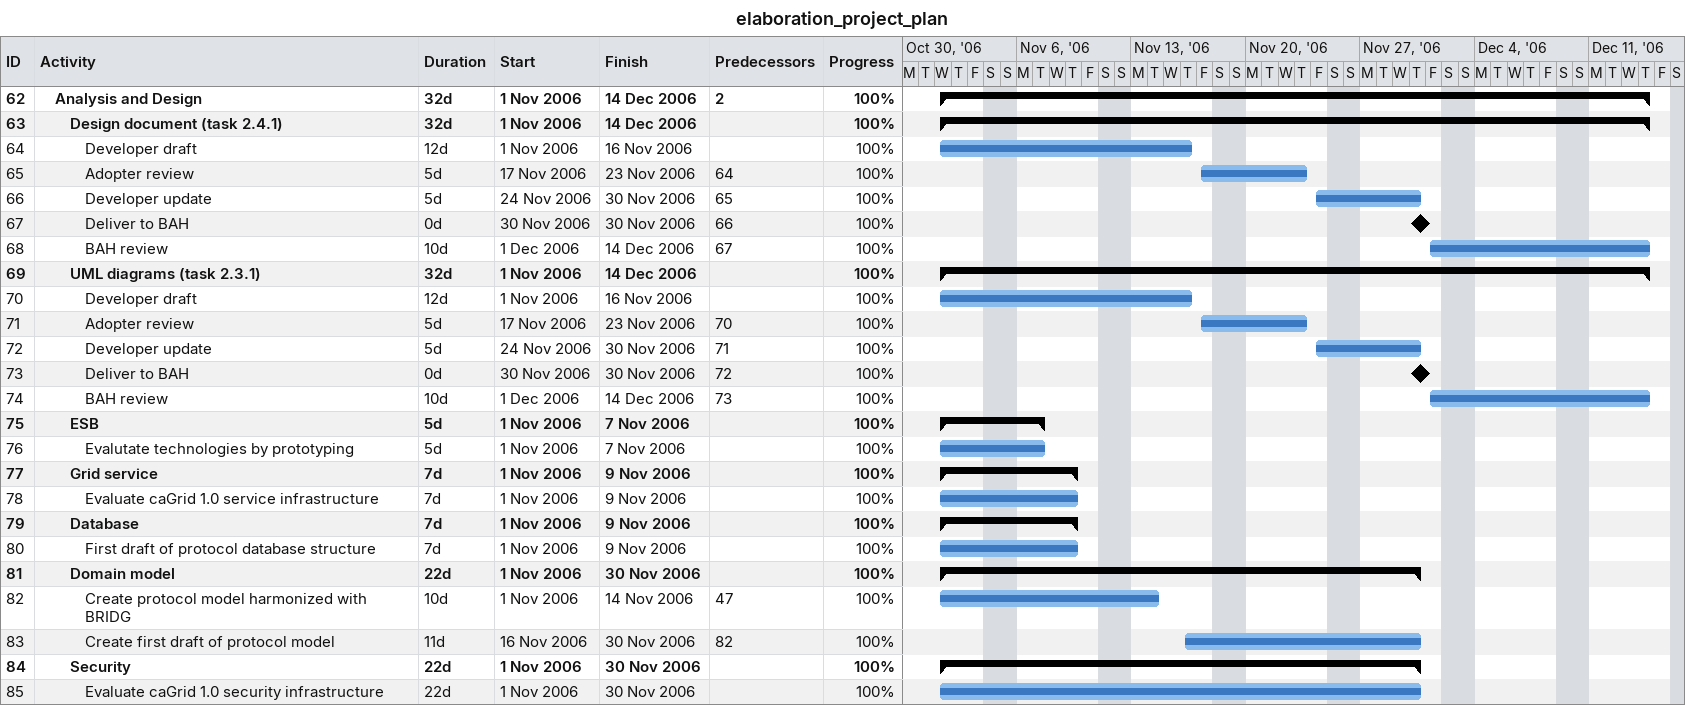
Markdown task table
elaboration_project_plan

| ID | Level | Task | Duration | Start | Finish | Predecessors | % complete |
|---|---|---|---|---|---|---|---|
| 62 | 2 | **Analysis and Design** | 32d | 2006-11-01 | 2006-12-14 | 2 | 100 |
| 63 | 3 | **Design document (task 2.4.1)** | 32d | 2006-11-01 | 2006-12-14 |  | 100 |
| 64 | 4 | Developer draft | 12d | 2006-11-01 | 2006-11-16 |  | 100 |
| 65 | 4 | Adopter review | 5d | 2006-11-17 | 2006-11-23 | 64 | 100 |
| 66 | 4 | Developer update | 5d | 2006-11-24 | 2006-11-30 | 65 | 100 |
| 67 | 4 | Deliver to BAH | 0d | 2006-11-30 | 2006-11-30 | 66 | 100 |
| 68 | 4 | BAH review | 10d | 2006-12-01 | 2006-12-14 | 67 | 100 |
| 69 | 3 | **UML diagrams (task 2.3.1)** | 32d | 2006-11-01 | 2006-12-14 |  | 100 |
| 70 | 4 | Developer draft | 12d | 2006-11-01 | 2006-11-16 |  | 100 |
| 71 | 4 | Adopter review | 5d | 2006-11-17 | 2006-11-23 | 70 | 100 |
| 72 | 4 | Developer update | 5d | 2006-11-24 | 2006-11-30 | 71 | 100 |
| 73 | 4 | Deliver to BAH | 0d | 2006-11-30 | 2006-11-30 | 72 | 100 |
| 74 | 4 | BAH review | 10d | 2006-12-01 | 2006-12-14 | 73 | 100 |
| 75 | 3 | **ESB** | 5d | 2006-11-01 | 2006-11-07 |  | 100 |
| 76 | 4 | Evalutate technologies by prototyping | 5d | 2006-11-01 | 2006-11-07 |  | 100 |
| 77 | 3 | **Grid service** | 7d | 2006-11-01 | 2006-11-09 |  | 100 |
| 78 | 4 | Evaluate caGrid 1.0 service infrastructure | 7d | 2006-11-01 | 2006-11-09 |  | 100 |
| 79 | 3 | **Database** | 7d | 2006-11-01 | 2006-11-09 |  | 100 |
| 80 | 4 | First draft of protocol database structure | 7d | 2006-11-01 | 2006-11-09 |  | 100 |
| 81 | 3 | **Domain model** | 22d | 2006-11-01 | 2006-11-30 |  | 100 |
| 82 | 4 | Create protocol model harmonized with BRIDG | 10d | 2006-11-01 | 2006-11-14 | 47 | 100 |
| 83 | 4 | Create first draft of protocol model | 11d | 2006-11-16 | 2006-11-30 | 82 | 100 |
| 84 | 3 | **Security** | 22d | 2006-11-01 | 2006-11-30 |  | 100 |
| 85 | 4 | Evaluate caGrid 1.0 security infrastructure | 22d | 2006-11-01 | 2006-11-30 |  | 100 |
